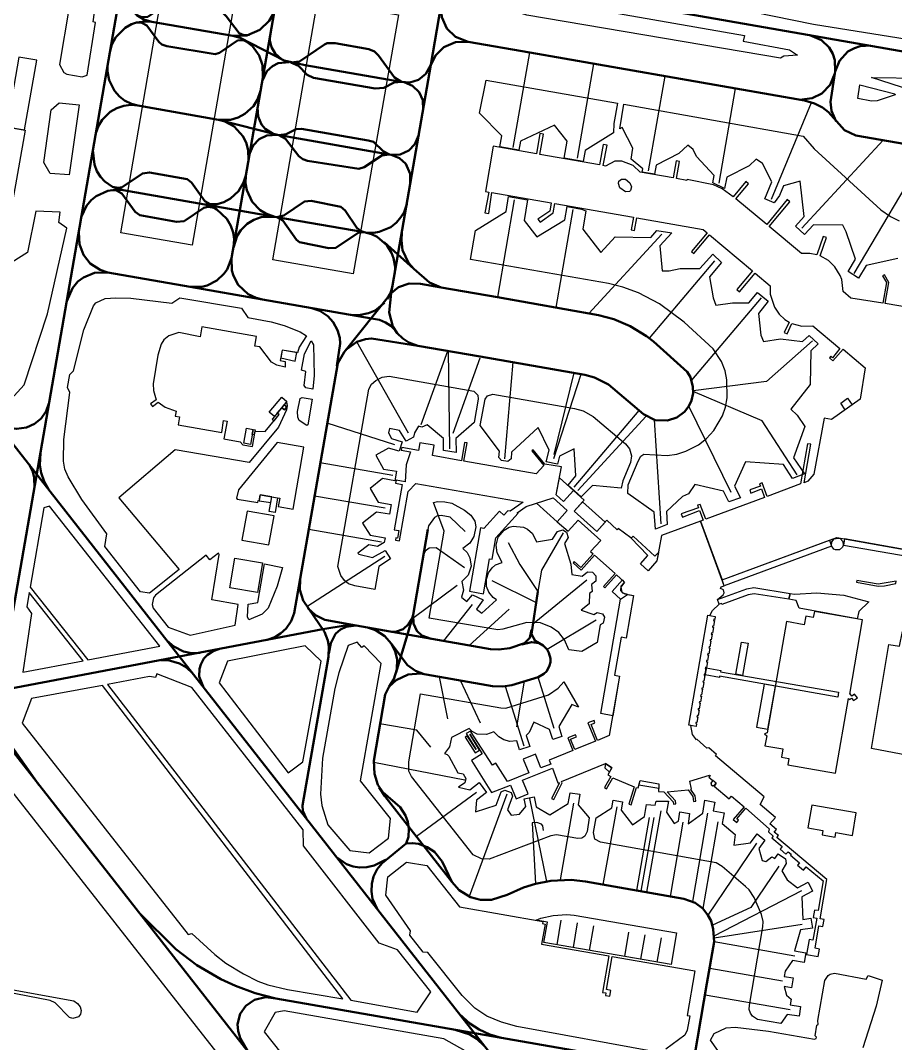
# Model space of a CAD drawing. Extents: x 0 to 3335, y -2153 to 0.
# Drawn here: x 814 to 1500, y -1290 to -487 of the extents above; entities that cross this region are included whole.
import ezdxf

# ---------------------------------------------------------------- set-up
doc = ezdxf.new("R2010")
doc.units = 0
for name, color, linetype, lineweight in [('Apron', 6, 'Continuous', 25), ('Building', 7, 'Continuous', 25), ('Grass', 3, 'Continuous', 25), ('Parking_Position', 7, 'Continuous', 25), ('Runway', 2, 'Continuous', 50), ('Taxiway', 2, 'Continuous', 50), ('Unclassified', 1, 'Continuous', 25)]:
    doc.layers.add(name, color=color, linetype=linetype, lineweight=lineweight)

msp = doc.modelspace()

# ---------------------------------------------------------------- linework, layer by layer
at = {"layer": 'Apron'}
for points in [[(927.31, -451.77), (983.34, -461.55), (948.4, -663.67), (892.38, -653.96), (927.31, -451.77)], [(1046.6, -472.51), (1110.12, -483.11), (1074.66, -686.11), (1011.55, -675.01), (1046.6, -472.51)], [(1204.43, -589.13), (1189.58, -586.47), (1191.21, -577.78), (1173.81, -560.24), (1179.05, -534.36), (1281.83, -552.25), (1279.1, -568.16), (1278.64, -575.62), (1256.45, -589.35), (1255.06, -598.03), (1240.07, -595.27), (1242.33, -582.16), (1232.61, -569.58), (1205.81, -582.02), (1204.43, -589.13)], [(1297.98, -832.97), (1300.14, -829.07), (1302.53, -827.55), (1320.79, -828.43), (1328.43, -827.33), (1335.5, -825.17), (1345.43, -820.03), (1351.75, -815.04), (1357.53, -808.97), (1364.11, -797.46), (1366.56, -790.65), (1367.95, -783.16), (1367.74, -769.24), (1366.19, -762.23), (1363.41, -754.82), (1356.94, -744.77), (1334.06, -724), (1314.87, -709.62), (1298.44, -701.01), (1286.19, -696.63), (1274.86, -693.59), (1166.74, -674.8), (1170.54, -652.08), (1194.59, -637.17), (1196.45, -625.35), (1211.35, -628.02), (1208.61, -644.26), (1218.67, -657.17), (1240.61, -643.76), (1242.32, -633.36), (1253.58, -635.28), (1257.2, -636.65), (1254.79, -651.13), (1268.85, -669.24), (1280.12, -656.94), (1308.04, -657.65), (1312.8, -652.07), (1324.41, -654.04), (1314.99, -664.22), (1316.99, -683.72), (1322.29, -683.66), (1331.05, -681.78), (1346.44, -682), (1356.76, -670.64), (1363.37, -677.26), (1353.96, -688.33), (1356.84, -704.86), (1359.03, -710.69), (1371.94, -708.89), (1384.86, -708.8), (1391.57, -700.61), (1400.09, -707.6), (1392.45, -717.08), (1394.31, -734.22), (1396.46, -739), (1409.62, -737.04), (1426.89, -739.19), (1432.24, -734.45), (1439.34, -740.85), (1433.49, -746.38), (1432.99, -772.87), (1417.68, -792.19), (1422.79, -796.89), (1428.71, -805.64), (1419.96, -830.28), (1428.46, -842.99), (1419.06, -846.52), (1411.95, -835.5), (1382.28, -833.48), (1373.67, -852.5), (1378.32, -861.6), (1369.1, -864.84), (1365.09, -856.58), (1342.59, -851.28), (1337.59, -858.67), (1332.79, -860.71), (1320.42, -872.39), (1320.94, -882.66), (1311.57, -886.13), (1310.67, -873.04), (1290, -858.29), (1290.35, -851.49), (1297.98, -832.97)], [(1103.81, -909.59), (1094.88, -915.41), (1091.69, -933.54), (1076.03, -930.79), (1071.11, -929.02), (1067.75, -926.49), (1064.89, -922.69), (1062.76, -915.53), (1086.88, -776.41), (1089.09, -772.65), (1092.49, -769.57), (1097.3, -767), (1102.87, -766.25), (1169.19, -777.96), (1172.27, -781.17), (1172.77, -784.21), (1169.58, -802.53), (1155.21, -815.11), (1155.34, -826.2), (1145.6, -824.65), (1145.36, -815.12), (1132.63, -804.37), (1128.47, -806.38), (1125.92, -805.62), (1122.81, -810.83), (1121.94, -814.13), (1116.24, -817.2), (1111.02, -808.82), (1103.04, -807.33), (1102.37, -810.63), (1104.69, -815.26), (1113.07, -817.85), (1110.73, -825.18), (1102.38, -822.67), (1092.34, -828.19), (1098.52, -839.09), (1108.75, -840.77), (1107.35, -848.35), (1097.54, -846.65), (1087.89, -854.29), (1094.13, -865.01), (1104.43, -866.84), (1103.06, -874.4), (1093.06, -872.82), (1082.07, -881.55), (1088.07, -890.91), (1099.64, -892.93), (1099.01, -896.83), (1093.66, -899.82), (1086.93, -898.45), (1078.38, -904.98), (1079.02, -905.96), (1089.93, -908.51), (1099.68, -903.06), (1103.81, -909.59)], [(1198.62, -831), (1195.9, -833.17), (1191.01, -832.47), (1188.95, -830.05), (1189.3, -825.13), (1174.3, -805.05), (1178.1, -784.37), (1180.01, -781.69), (1184.04, -780.3), (1248.25, -791.52), (1255.05, -793.58), (1262.77, -797.87), (1288.14, -819.38), (1291.21, -823.32), (1292.8, -828.79), (1292.1, -833.87), (1286.03, -848.35), (1284.7, -854.17), (1262.23, -852.11), (1253.43, -861.01), (1243.27, -851.64), (1249.35, -844.33), (1247.86, -823.31), (1236.48, -828.93), (1234.96, -835.4), (1225.93, -833.55), (1228.27, -824.21), (1219.61, -806.55), (1198.9, -826), (1198.62, -831)], [(1176.45, -941.71), (1171.24, -948.94), (1175.42, -952.06), (1187.05, -941.76), (1184.29, -939.89), (1180.93, -935.71), (1179.26, -931.24), (1179.13, -925.45), (1180.66, -920.48), (1183.56, -916.55), (1186.37, -914.33), (1191.37, -912.39), (1187.54, -904.91), (1186.72, -898.85), (1188.4, -892.41), (1192.93, -887.12), (1196.96, -884.72), (1200.06, -883.88), (1208.28, -884.65), (1211.44, -886.27), (1215.13, -889.6), (1218.31, -896.06), (1230.87, -894.04), (1234.87, -888.05), (1239.1, -886.89), (1241.91, -888.56), (1243.14, -892.71), (1240.33, -897.58), (1245.26, -913.61), (1246.17, -921.79), (1254.09, -923.04), (1258.45, -919.6), (1262.42, -920.05), (1264.83, -922.95), (1264.85, -927.09), (1261.46, -929.5), (1262.16, -934.99), (1260, -936.69), (1259.59, -944.72), (1253.47, -949.62), (1263.35, -953.14), (1266.07, -951.58), (1270.2, -952.54), (1271.81, -955.33), (1270.71, -959.9), (1268.26, -961.3), (1265.88, -975.16), (1253.92, -982.18), (1243.84, -980.89), (1240.45, -972.92), (1235.88, -967.38), (1229.93, -962.96), (1221.66, -959.65), (1210.73, -959.39), (1192.11, -964.76), (1188.05, -965.06), (1134.27, -955.89), (1146.09, -887.87), (1137.53, -865.23), (1140.84, -864.59), (1146.55, -864.86), (1152.12, -865.76), (1162.02, -871.36), (1166.9, -875.39), (1170, -880.1), (1170.79, -884.52), (1169.18, -891.98), (1166, -897.25), (1160.73, -901.38), (1163.91, -904.53), (1166.12, -908.81), (1167.05, -915.26), (1164.73, -922.44), (1159.85, -927.21), (1161.06, -933.94), (1159.65, -939.6), (1163.79, -943.05), (1168.15, -937.82), (1176.45, -941.71)], [(1127.36, -1015.32), (1190.45, -1026.38), (1194.41, -1026.53), (1227.71, -1016.01), (1235.26, -1010.99), (1239.74, -1005.88), (1251.3, -1025.68), (1246.21, -1023.66), (1235.87, -1040.92), (1238.37, -1048.74), (1231.08, -1051.11), (1228.68, -1043.27), (1216.42, -1037.66), (1212.76, -1045.58), (1210.42, -1048.05), (1213.27, -1056.63), (1205.01, -1059.16), (1202.85, -1052.18), (1197.39, -1052.62), (1192.66, -1051.41), (1188.81, -1049.13), (1185, -1045.12), (1179.29, -1047.18), (1172, -1046.98), (1167.83, -1044.94), (1165.48, -1042.6), (1151.82, -1049.55), (1150.12, -1056.95), (1146.14, -1062.18), (1148.44, -1062.86), (1149.64, -1064.26), (1156.71, -1077.22), (1160.93, -1077.95), (1162.99, -1081.64), (1162.33, -1085.03), (1157.26, -1088.48), (1166.03, -1090.62), (1173.43, -1084.97), (1179.12, -1092.82), (1171.26, -1098.63), (1170.53, -1107.94), (1186.85, -1102.55), (1190.67, -1092.18), (1193.5, -1090.95), (1198.46, -1092.77), (1199.7, -1095.58), (1195.76, -1106.17), (1198.41, -1110.41), (1205.17, -1109.65), (1209.95, -1103.71), (1208.75, -1097.7), (1216.6, -1095.98), (1218.21, -1103.93), (1228.85, -1110.11), (1243.22, -1101.22), (1244.88, -1092.91), (1252.5, -1094.11), (1251.08, -1102.39), (1259.81, -1112.52), (1258.08, -1123.17), (1256.32, -1126.95), (1254.06, -1128.4), (1250.86, -1128.71), (1234.2, -1125.92), (1229.62, -1126.58), (1181.36, -1145.06), (1175.3, -1144.8), (1168.77, -1141.51), (1120.36, -1080.11), (1118.29, -1075.99), (1118.29, -1068.69), (1127.36, -1015.32)], [(1263.01, -1124.04), (1265.13, -1112.56), (1277.55, -1104.75), (1278.55, -1098.71), (1285.7, -1099.91), (1284.73, -1106.49), (1293.57, -1117.92), (1303.02, -1111.56), (1304.68, -1101.98), (1311.55, -1102.66), (1312.13, -1099.53), (1321.98, -1099.39), (1320.36, -1108.04), (1326.35, -1117.01), (1329.67, -1115.06), (1330.9, -1107.87), (1338.4, -1109.15), (1337.37, -1117.36), (1348.76, -1109), (1350.37, -1098.79), (1358.1, -1100.22), (1356.83, -1107.12), (1365.61, -1108.7), (1364.09, -1117.01), (1374.27, -1125.62), (1373.14, -1134.01), (1386.17, -1132.26), (1391.35, -1124.99), (1397.3, -1129.95), (1392.76, -1136.55), (1395.25, -1146.06), (1398.3, -1146.66), (1402.8, -1143.14), (1405.34, -1144.32), (1407.81, -1140.71), (1413.64, -1144.76), (1414.22, -1148.45), (1410.73, -1154.14), (1414.98, -1161.12), (1422.9, -1167.39), (1431.28, -1163.11), (1434.81, -1170.07), (1426.4, -1174.37), (1427.21, -1192.22), (1433.59, -1191.3), (1434.67, -1199.02), (1425.51, -1200.38), (1420.74, -1216.83), (1429.62, -1218.38), (1428.27, -1226.03), (1419.01, -1224.42), (1413.26, -1232.77), (1412.63, -1236.84), (1419.65, -1238.05), (1418.28, -1245.76), (1412.47, -1244.8), (1414.38, -1251.55), (1418.05, -1254.64), (1417.31, -1259.19), (1425.47, -1260.54), (1424.32, -1268.15), (1415.01, -1266.62), (1409.99, -1273.9), (1391.59, -1270.66), (1387.68, -1268.09), (1386.06, -1265.77), (1385.15, -1262.84), (1385.29, -1259.45), (1395.95, -1198.03), (1396.08, -1193.73), (1394.8, -1188.46), (1389.17, -1174.91), (1385.23, -1168.98), (1382.33, -1166.26), (1363.87, -1150.62), (1359.26, -1147.8), (1268.46, -1131.73), (1264.06, -1129.23), (1263.01, -1124.04)], [(1218.1, -1192.86), (1221.71, -1191.33), (1231.59, -1189.18), (1242.24, -1188.41), (1247.96, -1188.83), (1328.22, -1202.68), (1323.92, -1227.65), (1224.11, -1210.27), (1226.89, -1194.3), (1218.1, -1192.86)]]:
    msp.add_lwpolyline(points, close=True, dxfattribs=at)
msp.add_lwpolyline([(1501.67, -674.12), (1476.79, -679.41), (1470.96, -689.39), (1462.67, -684.31), (1468.5, -674.59), (1461.24, -653.21), (1458.54, -647.92), (1435.46, -647.69), (1428.51, -655.15), (1421.49, -648.64), (1428.3, -641.15), (1425.12, -613.5), (1412.16, -617.18), (1409.03, -624.7), (1404.78, -630.38), (1397.38, -627.35), (1402.85, -614), (1395.65, -599.58), (1390.63, -596.19), (1385.22, -601.39), (1367.56, -610.4), (1365.84, -619.09), (1356.71, -614.84), (1357.57, -608.86), (1343.86, -594.03), (1341.22, -588.58), (1337.03, -585.07), (1330.01, -591.85), (1312.14, -600.86), (1310.89, -608), (1301.35, -606.24), (1301.71, -603.78), (1292.52, -596.1), (1294.04, -587.6), (1285.68, -571.25), (1283.81, -572.44), (1286.9, -553.12), (1286.9, -553.12), (1427.44, -578.09), (1436.12, -588.13), (1488.33, -635.97), (1495.85, -641.05), (1502.74, -644.44)], dxfattribs=at)
at = {"layer": 'Building'}
for points in [[(812.46, -516.19), (803.04, -570.9), (816.87, -573.3), (826.56, -518.66), (812.46, -516.19)], [(802.25, -570.76), (817.55, -573.41), (807.14, -632.47), (791.84, -629.66), (802.25, -570.76)], [(1017.91, -751.95), (1029.19, -754.53), (1030.39, -747.86), (1019.01, -745.82), (1017.91, -751.95)], [(1018.7, -782.8), (1022.72, -786.18), (1012.9, -797.88), (1008.87, -794.49), (1018.7, -782.8)], [(1456.96, -787.58), (1462.33, -783.64), (1465.98, -788.7), (1460.5, -792.58), (1456.96, -787.58)], [(1020.54, -788.78), (1022.59, -790.35), (1020.81, -792.66), (1018.61, -791.08), (1020.54, -788.78)], [(1012.9, -797.88), (1011.25, -799.92), (1012.72, -801.2), (1016.52, -796.48), (1015.12, -795.23), (1012.9, -797.88)], [(990.96, -807.17), (996.13, -808.1), (994.04, -819.82), (988.87, -818.89), (990.96, -807.17)], [(996.13, -808.1), (997.84, -808.34), (997.12, -812.23), (995.45, -811.9), (996.13, -808.1)], [(1439.26, -1221.3), (1440.26, -1215.46), (1436.84, -1214.83), (1439.86, -1197.27), (1443.01, -1197.78), (1443.88, -1192.32), (1440.72, -1191.84), (1446.15, -1160.92), (1406.79, -1127.97), (1408.05, -1126.46), (1404.75, -1123.85), (1406.58, -1121.64), (1401.37, -1117.32), (1405.87, -1112.35), (1393.71, -1102.22), (1396.99, -1096.09), (1358.78, -1063.95), (1359.57, -1062.82), (1353.57, -1057.67), (1351.86, -1057.87), (1344.1, -1050.88), (1343.75, -1051.31), (1340.77, -1047.25), (1339.3, -1040.2), (1337.77, -1039.95), (1352.72, -953.72), (1354.17, -954), (1356.4, -949.91), (1361.62, -945.06), (1360.35, -941.37), (1364.67, -937.71), (1365.46, -936.09), (1364.9, -933.7), (1362.76, -932.68), (1363.21, -931.39), (1365.44, -930.56), (1346.98, -879.98), (1316.44, -891.21), (1312.84, -911.05), (1305.94, -918.81), (1299.85, -913.3), (1305.8, -906.82), (1292.27, -892.95), (1282.53, -885.67), (1281.71, -886.67), (1273.53, -879.25), (1265.62, -888.01), (1247.9, -872.09), (1255.7, -863.44), (1247.49, -855.93), (1239.51, -864.54), (1233.8, -859.4), (1238.03, -837.45), (1225.04, -835.29), (1215.74, -823.99), (1214.61, -824.92), (1224.07, -836.38), (1218.24, -842.84), (1161.47, -832.91), (1163.97, -818.64), (1162.06, -818.34), (1159.52, -832.56), (1136.74, -828.59), (1138.12, -820.5), (1126.91, -818.47), (1125.87, -824.57), (1112.72, -822.25), (1112.38, -824.25), (1119.48, -825.53), (1116.16, -835.94), (1115.4, -849.05), (1108.32, -847.8), (1107.86, -850.19), (1113.06, -851.14), (1106.81, -886.72), (1110.43, -887.38), (1109.44, -893.2), (1108.1, -893), (1107.78, -894.87), (1111.05, -895.41), (1117.74, -856.71), (1123.68, -850.39), (1207.87, -864.96), (1197.67, -872.24), (1195.95, -871.87), (1192.79, -875.34), (1189.4, -872.19), (1177.22, -885.71), (1174.54, -885.25), (1165.97, -934.92), (1176.93, -936.86), (1181.66, -909.56), (1183.62, -909.89), (1186.59, -893.15), (1204.08, -873.6), (1203.35, -873.44), (1210.29, -868.43), (1231.43, -861.58), (1242.53, -871.62), (1234.71, -880.56), (1243.12, -887.83), (1250.94, -879.11), (1268.72, -895.16), (1260.78, -903.82), (1262.76, -905.64), (1253.06, -916.33), (1247.87, -911.68), (1247.07, -912.57), (1253.44, -918.31), (1263.86, -906.65), (1279.99, -920.92), (1270.86, -931.28), (1272.04, -932.29), (1281.12, -921.94), (1287.47, -927.7), (1284.49, -931.76), (1285.25, -935.66), (1287.56, -937.01), (1294.33, -938.15), (1288.67, -971.64), (1284.79, -970.88), (1279.54, -1000.82), (1283.48, -1001.51), (1275.43, -1048.08), (1266.25, -1051.83), (1261.13, -1039.27), (1264.26, -1037.99), (1263.53, -1036.21), (1258.72, -1038.17), (1264.53, -1052.53), (1248.56, -1059.01), (1245.15, -1050.98), (1249.68, -1049.16), (1248.96, -1047.38), (1242.84, -1049.84), (1246.85, -1059.71), (1228.24, -1067.27), (1229.61, -1070.47), (1221.9, -1073.38), (1217.5, -1062.75), (1207.94, -1066.5), (1212.28, -1077.31), (1195.66, -1084.19), (1186.41, -1069.63), (1183.89, -1071.17), (1166.56, -1044.49), (1163.37, -1046.56), (1171.12, -1058.99), (1163.91, -1048.31), (1162.44, -1049.2), (1170.23, -1061.68), (1173.68, -1059.62), (1166.11, -1046.86), (1175.84, -1062.3), (1167.42, -1067.69), (1183.16, -1092.82), (1197.94, -1086.94), (1202.33, -1097.69), (1211.89, -1093.78), (1207.43, -1083.05), (1230.84, -1073.49), (1235.16, -1085.17), (1236.33, -1085.03), (1230.18, -1097.44), (1231.9, -1098.26), (1238.41, -1085.11), (1237.96, -1084.01), (1272.51, -1069.98), (1277.48, -1073.26), (1274.24, -1078.75), (1276.58, -1080.18), (1271.68, -1088.87), (1273.3, -1089.81), (1278.23, -1081.14), (1294.91, -1088.19), (1290.78, -1101.87), (1292.65, -1102.46), (1296.72, -1088.76), (1298.08, -1089.14), (1299.57, -1083.3), (1314.35, -1086.01), (1314.04, -1091.8), (1318.23, -1092.14), (1325.53, -1100.05), (1325.84, -1101.8), (1327.74, -1101.46), (1327.34, -1099.24), (1320.79, -1092.16), (1337.29, -1090.71), (1340.91, -1095.92), (1341.49, -1099.81), (1343.41, -1099.53), (1342.77, -1095.43), (1339.39, -1090.3), (1339.95, -1090.18), (1338.64, -1083.8), (1354.08, -1078.99), (1354.53, -1079.41), (1353.52, -1080.69), (1356.66, -1083.3), (1355.11, -1085.46), (1355.67, -1087), (1357.27, -1087.34), (1359.25, -1085.48), (1357.76, -1087.7), (1369.49, -1097.67), (1371.21, -1095.56), (1381.21, -1103.81), (1372.63, -1113.96), (1375.38, -1116.22), (1376.81, -1114.44), (1375.53, -1113.28), (1382.59, -1104.95), (1400.88, -1121.21), (1400.19, -1123.53), (1404.03, -1126.9), (1402.81, -1128.32), (1411.02, -1135.09), (1409.37, -1137.09), (1413.99, -1140.98), (1415.67, -1139.12), (1418.09, -1141.12), (1417.46, -1141.91), (1424.69, -1147.82), (1423.1, -1149.74), (1427.76, -1153.49), (1429.84, -1151.08), (1443.12, -1162.05), (1439.21, -1185.27), (1436.29, -1184.88), (1435.2, -1190.73), (1438.08, -1191.22), (1435.16, -1208.41), (1432.27, -1207.9), (1430.16, -1219.57), (1439.26, -1221.3)], [(1236.35, -845.99), (1247.49, -855.93), (1239.51, -864.54), (1233.8, -859.4), (1236.35, -845.99)], [(1010.81, -860.87), (1001.62, -859.28), (1000.86, -863.94), (1010.05, -865.38), (1010.81, -860.87)], [(1010.81, -860.87), (1015.45, -861.65), (1013.53, -873.12), (1008.89, -872.34), (1010.81, -860.87)], [(1218.43, -865.78), (1231.43, -861.58), (1242.53, -871.62), (1234.71, -880.56), (1218.43, -865.78)], [(1254.41, -864.86), (1272.11, -880.83), (1265.62, -888.01), (1247.9, -872.09), (1254.41, -864.86)], [(987.48, -894.92), (1008.63, -898.59), (1012.6, -875.72), (991.44, -872.05), (987.48, -894.92)], [(1292.64, -893.28), (1294.09, -891.74), (1311.18, -907.5), (1314.01, -904.62), (1312.84, -911.05), (1305.94, -918.81), (1299.85, -913.3), (1305.8, -906.82), (1292.64, -893.28)], [(1448.05, -894.82), (1449.7, -899.47), (1365.44, -930.56), (1363.86, -925.96), (1448.05, -894.82)], [(1449.75, -899.29), (1449.89, -896.2), (1451.9, -893.85), (1454.93, -893.23), (1456.43, -893.69), (1458.6, -895.89), (1458.96, -898.95), (1458.38, -900.41), (1456.02, -902.39), (1452.93, -902.5), (1451.53, -901.81), (1449.75, -899.29)], [(1459.88, -893.78), (1459.22, -898.7), (1554.41, -915.29), (1559.56, -911.48), (1459.88, -893.78)], [(981.84, -909), (1003.5, -912.65), (999.59, -935.89), (977.92, -932.24), (981.84, -909)], [(1285.7, -926.09), (1277.62, -935.1), (1284.31, -941.25), (1289.7, -937.37), (1286.29, -936.45), (1284.53, -934.45), (1284.86, -930.74), (1287.47, -927.7), (1285.7, -926.09)], [(1469.59, -926.62), (1469.34, -927.92), (1486.19, -930.87), (1491.14, -930.63), (1500.09, -928.73), (1500.41, -927.11), (1486.3, -929.3), (1469.59, -926.62)], [(1284.31, -941.25), (1289.7, -937.37), (1294.33, -938.15), (1288.67, -971.64), (1284.79, -970.88), (1279.54, -1000.82), (1283.48, -1001.51), (1278.16, -1032.54), (1268.75, -1030.83), (1284.31, -941.25)], [(1360.35, -941.37), (1383.32, -933.14), (1388.81, -932.01), (1417.22, -936.56), (1416.36, -941.23), (1389.1, -936.84), (1384.32, -937.81), (1363.78, -945.24), (1363.51, -944.41), (1361.62, -945.06), (1360.35, -941.37)], [(1479.03, -943.16), (1471.04, -950.69), (1469.93, -956.5), (1424.39, -948.22), (1422.01, -942.25), (1416.36, -941.23), (1417.22, -936.56), (1420.63, -937.08), (1438.28, -936.27), (1459.46, -938.03), (1479.03, -943.16)], [(1352.72, -953.72), (1358.47, -954.75), (1358.11, -956.95), (1357.41, -956.83), (1357.26, -957.74), (1357.95, -957.85), (1357.2, -962.36), (1356.48, -962.24), (1356.33, -963.14), (1357.04, -963.25), (1356.26, -967.72), (1355.55, -967.62), (1355.39, -968.54), (1356.1, -968.65), (1355.32, -973.1), (1354.62, -973.01), (1354.46, -973.89), (1355.17, -974), (1354.38, -978.53), (1353.68, -978.4), (1353.51, -979.36), (1354.21, -979.47), (1353.45, -983.89), (1352.75, -983.76), (1352.58, -984.73), (1353.28, -984.84), (1352.51, -989.29), (1351.81, -989.17), (1351.64, -990.14), (1352.34, -990.23), (1351.57, -994.66), (1350.87, -994.55), (1350.7, -995.54), (1351.4, -995.65), (1350.65, -1000.05), (1349.94, -999.95), (1349.77, -1000.89), (1350.49, -1001.01), (1349.72, -1005.46), (1349, -1005.37), (1348.84, -1006.28), (1349.55, -1006.39), (1348.78, -1010.89), (1348.06, -1010.79), (1347.9, -1011.69), (1348.62, -1011.81), (1347.85, -1016.22), (1347.14, -1016.11), (1346.97, -1017.04), (1347.69, -1017.18), (1346.91, -1021.63), (1346.19, -1021.51), (1346.02, -1022.52), (1346.74, -1022.63), (1345.98, -1027.02), (1345.26, -1026.89), (1345.09, -1027.89), (1345.81, -1028.01), (1345.04, -1032.43), (1344.32, -1032.32), (1344.15, -1033.28), (1344.88, -1033.39), (1344.1, -1037.86), (1343.38, -1037.74), (1343.22, -1038.63), (1343.95, -1038.76), (1343.56, -1040.88), (1337.77, -1039.95), (1352.72, -953.72)], [(1452.93, -1077.5), (1462.99, -1018.96), (1463.68, -1019.88), (1465.46, -1018.75), (1466.9, -1020.68), (1469.95, -1018.55), (1467.8, -1015.61), (1465.62, -1017.09), (1464.39, -1015.34), (1463.93, -1015.71), (1473.91, -957.3), (1436.26, -950.77), (1435.44, -955.55), (1429.64, -954.55), (1428.38, -961.19), (1414.47, -958.75), (1399.3, -1045.88), (1397.15, -1046.74), (1398.88, -1048.25), (1397.54, -1055.99), (1411.65, -1058.43), (1410.45, -1065.06), (1416.2, -1066.15), (1415.36, -1070.9), (1452.93, -1077.5)], [(1494.51, -976.72), (1503.01, -977.97), (1505.27, -966.47), (1566.26, -976.97), (1552.52, -1063.22), (1549.52, -1062.47), (1548.27, -1070.97), (1481.02, -1058.22), (1494.51, -976.72)], [(1379.09, -974.84), (1384.34, -975.75), (1379.98, -1000.93), (1374.73, -1000.02), (1379.09, -974.84)], [(1362.64, -998.12), (1455.13, -1013.92), (1454.57, -1017.88), (1361.99, -1001.58), (1361.83, -1002.54), (1350.54, -1000.52), (1351.49, -995.06), (1362.84, -997.1), (1362.64, -998.12)], [(1396.83, -1007.71), (1390.89, -1041.52), (1399.81, -1042.97), (1405.7, -1009.27), (1396.83, -1007.71)], [(1272.51, -1069.98), (1271.9, -1073.43), (1275.52, -1076.63), (1277.48, -1073.26), (1272.51, -1069.98)], [(1299.57, -1083.3), (1314.35, -1086.01), (1314.18, -1089.59), (1298.65, -1086.86), (1299.57, -1083.3)], [(1358.18, -1086.68), (1359.25, -1085.48), (1356.66, -1083.3), (1355.29, -1084.93), (1355.31, -1086.56), (1356.71, -1087.41), (1358.18, -1086.68)], [(1466.1, -1126.29), (1469.01, -1108.7), (1434.17, -1102.68), (1431.25, -1120.28), (1442.98, -1122.41), (1442.4, -1125.85), (1452.55, -1127.63), (1453.19, -1124.14), (1466.1, -1126.29)]]:
    msp.add_lwpolyline(points, close=True, dxfattribs=at)
msp.add_lwpolyline([(1545.41, -718.44), (1491.75, -709.43), (1494.71, -692.75), (1491.27, -686.76), (1489.71, -687.65), (1492.82, -692.93), (1489.96, -709.09), (1464.93, -705.06), (1458.85, -699.99), (1457.67, -690.49), (1456.59, -687.31), (1452.4, -680.49), (1447.4, -675.67), (1440.73, -672.03), (1445.72, -657.6), (1443.04, -656.68), (1438.06, -671.2), (1432.61, -670.22), (1426.18, -670.25), (1400.93, -649.01), (1416.95, -629.66), (1414.91, -627.92), (1398.87, -647.28), (1374.72, -627.3), (1384.62, -615.46), (1382.45, -613.68), (1372.63, -625.63), (1363.97, -619.39), (1357.04, -616.26), (1336.51, -612.06), (1336.39, -612.78), (1328.24, -611.35), (1330.59, -598.03), (1327.88, -597.61), (1325.49, -610.86), (1299.77, -606.36), (1294.13, -601.15), (1285.36, -597.65), (1279.72, -597.8), (1272.54, -601.59), (1270.59, -601.24), (1273.69, -585.26), (1270.64, -584.71), (1267.66, -600.72), (1221.13, -592.5), (1223.99, -576.57), (1221.12, -576.06), (1218.38, -592.01), (1184.46, -586.02), (1178.4, -621.52), (1180.9, -621.95), (1177.91, -638.27), (1180.94, -638.83), (1183.37, -622.38), (1229.86, -630.49), (1228.74, -637.01), (1219.47, -643.27), (1221.19, -645.5), (1231.43, -638.12), (1232.76, -631), (1294.33, -641.74), (1292.58, -651.57), (1295.22, -652.04), (1297, -642.2), (1349.08, -651.29), (1352.11, -653.83), (1339.8, -668.56), (1341.85, -670.26), (1354.15, -655.53), (1387.7, -683.61), (1375.38, -698.32), (1377.56, -700.15), (1389.89, -685.44), (1401.72, -695.35), (1401.62, -702.08), (1404.89, -712.25), (1408.62, -717.72), (1413.21, -721.92), (1416.54, -723.86), (1412.5, -731.99), (1415.05, -733.21), (1418.71, -724.91), (1426.39, -727.07), (1434.98, -726.95), (1456.27, -744.67), (1450.5, -751.81), (1449.07, -750.7), (1448, -752.04), (1450.81, -754.27), (1458.74, -745.19), (1476.17, -759.73), (1472.06, -784.4), (1449.76, -800.19), (1443.81, -799.1), (1435.94, -843.21), (1431.09, -848.73), (1428.19, -849.81), (1433.39, -819.64), (1430.91, -819.24), (1425.47, -850.82), (1399.35, -860.53), (1395.31, -849.91), (1393.21, -850.63), (1393.96, -852.58), (1385.58, -855.35), (1386.56, -858.02), (1394.7, -854.67), (1397.14, -861.35), (1351.18, -878.41), (1346.8, -866.83), (1344.73, -867.55), (1345.48, -869.51), (1331.88, -874.18), (1332.84, -876.85), (1346.23, -871.59), (1349.1, -879.19), (1346.98, -879.98), (1363.86, -925.96), (1453.87, -892.8), (1559.56, -911.48)], dxfattribs=at)
at = {"layer": 'Grass'}
for points in [[(1652, -521.78), (1658, -515.29), (1657.5, -507.28), (1645.5, -496.29), (1545, -415.28), (1529, -405.28), (1456, -428.79), (1387.5, -455.28), (1375.5, -466.79), (1376, -473.78), (1388, -480.79), (1435.5, -490.29), (1589, -514.79), (1652, -521.78)], [(847.87, -528.11), (850.08, -529.57), (862.28, -531.57), (866.05, -530.36), (872.51, -488.92), (870.9, -488.64), (874.9, -457.76), (875.46, -443.98), (873.76, -442.19), (813.82, -431.49), (809.8, -432.41), (805.18, -436.15), (803.79, -439.31), (802.86, -448.04), (804.72, -453.64), (810.53, -456.25), (841.87, -461.97), (845.81, -464.24), (849.34, -468.22), (851.07, -471.67), (851.98, -476.91), (844.29, -521.98), (847.87, -528.11)], [(1184.56, -475.25), (1195.1, -475.14), (1228.78, -479.03), (1235.26, -481.3), (1262.85, -481.19), (1270.78, -479.92), (1381.38, -499.2), (1380.55, -503.75), (1416.85, -510.34), (1423.11, -514.77), (1412.36, -515.55), (1409.81, -517.04), (1210.71, -483.36), (1184.56, -475.25)], [(1638, -553.29), (1613.5, -557.79), (1504.5, -539.79), (1481, -532.28), (1520, -532.79), (1638, -553.29)], [(1499.7, -545.78), (1485.43, -550.43), (1481.13, -550.78), (1470.33, -548.69), (1471.99, -537.96), (1499.42, -544.96), (1499.7, -545.78)], [(859.79, -553.69), (852, -608.55), (837.22, -607.38), (832.16, -598.83), (838, -557.59), (844.22, -552.14), (859.79, -553.69)], [(825.94, -636.95), (819.32, -669.24), (758.24, -707.76), (754.74, -737.71), (758.24, -741.61), (764.86, -740.82), (799.09, -775.45), (808.82, -781.67), (816.6, -773.12), (834.89, -717.48), (850.06, -650.18), (843.83, -645.9), (845, -637.73), (825.94, -636.95)], [(932.56, -708.99), (938.65, -704.96), (987.17, -713.09), (992.09, -720.26), (1010.37, -723.81), (1020.56, -726.61), (1033.22, -731.49), (1038.19, -734.65), (1032.37, -743.53), (1030.99, -747.97), (1019.01, -745.82), (1017.51, -753.94), (1021.46, -754.86), (1021.4, -759.27), (1014.9, -757.68), (1010.52, -755.41), (1001.6, -743.43), (997.59, -742.76), (998.82, -735.25), (956.11, -727.69), (954.82, -735.37), (937.88, -732.19), (930.13, -734.67), (926.24, -737.88), (924.22, -741.19), (921.55, -749.77), (917.85, -772.3), (918.1, -777.6), (920.12, -784.77), (915.84, -787.98), (917.45, -790.15), (921.86, -786.81), (927.24, -790.7), (935.98, -793.63), (935.09, -797.61), (938.39, -798.24), (937.32, -804.49), (971.68, -810.39), (973.02, -801.04), (975.76, -801.54), (973.33, -815.42), (986.16, -817.82), (988.21, -820.16), (995.7, -821.35), (997.94, -809.32), (1005.76, -809.73), (1016.52, -796.48), (1015.12, -795.23), (1018.61, -791.08), (1020.81, -792.66), (1022.59, -790.35), (1020.54, -788.78), (1022.31, -786.72), (1023.01, -789.4), (1022.4, -792.72), (1016.17, -806.34), (993.05, -833.93), (935.05, -823.97), (890.98, -861.66), (938.29, -917.87), (915.09, -936.44), (908.01, -935.41), (880.05, -899.77), (881.57, -889.92), (861.91, -863.09), (851.15, -845.24), (848.65, -839.2), (847.61, -832.89), (847.87, -815.87), (852.61, -779.12), (850.66, -775.28), (852.49, -764.99), (855.47, -762.06), (863.39, -729.96), (871.13, -711.13), (872.77, -708.88), (880.27, -705.47), (888.49, -704.92), (900.43, -705.16), (932.56, -708.99)], [(1042.94, -776.44), (1037.45, -775.5), (1036.17, -773.56), (1037.48, -762.62), (1034.03, -761.6), (1036.39, -748.87), (1041.63, -738.71), (1043.52, -741.81), (1044.03, -765.75), (1042.94, -776.44)], [(1033.15, -783.79), (1034.68, -783.03), (1042.39, -784.33), (1039.19, -804.49), (1038.28, -804.85), (1032.35, -800.93), (1031.15, -798.42), (1030.9, -793.9), (1033.15, -783.79)], [(1015.45, -861.65), (1017.08, -861.96), (1015.92, -868.36), (1027.65, -870.69), (1036.07, -821.87), (1014.99, -818.22), (984.84, -855.3), (983.13, -861.9), (983.83, -862.73), (999.88, -865.26), (1000.13, -863.77), (1000.86, -863.94), (1001.62, -859.28), (1015.45, -861.65)], [(922.95, -978.05), (836.7, -868.16), (832.04, -869.47), (821.37, -931.68), (866.59, -988.69), (922.95, -978.05)], [(984.51, -945.29), (963.87, -941.76), (969.57, -906.21), (969.07, -905.09), (962.36, -910.38), (959.28, -906.63), (919.59, -937.98), (918, -940.05), (917.07, -945.26), (917.84, -948.08), (929.68, -963.01), (946.79, -969.22), (982.1, -961.48), (984.51, -945.29)], [(1005.13, -913.55), (1019.32, -916.17), (1015, -930.85), (1007.93, -948.21), (1003.24, -952.78), (992.82, -957.29), (991.79, -954.97), (992.46, -945.04), (999.83, -943.64), (1005.13, -913.55)], [(820.65, -935.87), (818.72, -947.11), (822.51, -952.39), (815.72, -998.28), (862.86, -989.39), (820.65, -935.87)], [(1023.62, -1077.23), (1035.12, -1068.73), (1049.62, -989.73), (1037.12, -977.73), (976.12, -989.73), (969.62, -1006.73), (1023.62, -1077.23)], [(1077.74, -974.72), (1070.64, -977.48), (1063.48, -998.96), (1060.39, -1011.1), (1050.74, -1065.77), (1049.12, -1094.04), (1049.98, -1102.91), (1054.83, -1118.11), (1071.99, -1138.19), (1087.22, -1139.97), (1102.34, -1128.39), (1103.94, -1113.15), (1080.42, -1083.47), (1096.72, -991.46), (1083.15, -977.61), (1081.4, -978.99), (1077.74, -974.72)], [(882.1, -1007.96), (1072.75, -1255.47), (1124.84, -1264.84), (1135.65, -1249.04), (1109.42, -1216.03), (1094.97, -1210.91), (1035.76, -1134.43), (1035.41, -1122.02), (948.06, -1010.42), (920.64, -999.76), (919.65, -1002.64), (914.93, -1001.75), (882.1, -1007.96)], [(1066.66, -1254.33), (878.18, -1008.7), (822.55, -1019.05), (815.11, -1038.33), (945.37, -1204.06), (948.15, -1203.32), (966.1, -1219.73), (974.84, -1226.42), (988.59, -1234.85), (1000, -1240.53), (1007.76, -1243.41), (1023.04, -1247.05), (1066.66, -1254.33)], [(1098.43, -1398.22), (1128.94, -1403.81), (1149.3, -1402.23), (1148.79, -1399.19), (1152.99, -1398.76), (1153.49, -1401.7), (1173.65, -1399.4), (1193.61, -1394.81), (1216.37, -1387.38), (1220.51, -1363.98), (1218.31, -1355.24), (1177.36, -1303.53), (1145.75, -1285.73), (1020.43, -1263.93), (1013.63, -1265.21), (1004.94, -1280.32), (1098.43, -1398.22)]]:
    msp.add_lwpolyline(points, close=True, dxfattribs=at)
for points in [[(1029.05, -1374.31), (760.29, -1032.42)], [(1311.56, -1296.11), (1202.95, -1276.24), (1190.99, -1272.74), (1179.48, -1268.02), (1169.95, -1261.73), (1160.09, -1251.81), (1133.14, -1218.05), (1129.6, -1217.77), (1119.02, -1204.57), (1119.54, -1201.26), (1100.24, -1173.22), (1101.94, -1158.88), (1116.47, -1147.31), (1132.47, -1149.8), (1157.95, -1182.37), (1223.34, -1193.72), (1223.05, -1195.39), (1225.17, -1195.82), (1222.34, -1211.68), (1275.02, -1220.77), (1270.11, -1249.48), (1272.85, -1249.88), (1272.53, -1251.81), (1276.01, -1252.43), (1276.76, -1247.79), (1273.29, -1247.22), (1277.79, -1221.25), (1342.44, -1232.41), (1336.47, -1267.5), (1338.6, -1267.78), (1336.6, -1279.04), (1334.78, -1283.04), (1319.86, -1294.01)], [(1367.63, -1304.77), (1354.94, -1286.87), (1357.66, -1281.76), (1367.13, -1277.06), (1374.03, -1276.67), (1400.3, -1279.75), (1436.39, -1286.06), (1437.59, -1285.6), (1437.87, -1284.48), (1436.86, -1283.44), (1438.2, -1275.15), (1439.36, -1274.48), (1438.87, -1271.32), (1444.57, -1240.07), (1447.1, -1236.26), (1448.68, -1235.08), (1452.14, -1234.22), (1476.76, -1239.11), (1478.35, -1236.11), (1489.39, -1239.74), (1484.59, -1260.13), (1474.36, -1292.79)], [(808.17, -1247.31), (855.52, -1255.92), (858.42, -1258.04), (860.55, -1260.84), (861.51, -1263.69), (860.94, -1266.5), (859.28, -1268.47), (854.86, -1269.87), (852.28, -1269.01), (841.08, -1257.5), (836.99, -1255.86), (802.05, -1248.96)]]:
    msp.add_lwpolyline(points, dxfattribs=at)
at = {"layer": 'Parking_Position'}
for points in [[(1200.04, -587.01), (1213.05, -512.63)], [(1250.53, -595.42), (1263.42, -521.39)], [(1306.32, -605.3), (1319.21, -531.13)], [(1361.55, -615.12), (1374.45, -540.76)], [(1402.52, -627.59), (1434.11, -551.72)], [(1426.47, -650.22), (1490.16, -581.23)], [(1467.46, -685.71), (1525.66, -587.44)], [(1200.83, -627.95), (1187.78, -704.43)], [(1246.87, -635.56), (1233.56, -712.49)], [(1316.7, -654.93), (1259.5, -717.06)], [(1357.97, -675.94), (1306.82, -736.58)], [(1394.43, -704.87), (1339.9, -769.33)], [(1117.99, -811.07), (1077.65, -739.51)], [(1434.83, -738.64), (1398.83, -770.52), (1341.25, -777.77)], [(1128, -804.06), (1148.88, -746.48)], [(1150.39, -823.22), (1149.47, -746.56)], [(1173.95, -752.19), (1152.71, -811.24)], [(1193.67, -831.19), (1200.15, -755.42)], [(1231.93, -830.85), (1253.49, -764.69)], [(1232.32, -827.66), (1247.97, -763.73)], [(1422.81, -843.6), (1395.38, -801.3), (1341.21, -778.26)], [(1248.01, -853.26), (1298.86, -793.12)], [(1371.08, -857.6), (1337.87, -789.8)], [(1250.83, -855.88), (1304.48, -797.61)], [(1316.07, -882.04), (1310.79, -800.52)], [(1107.4, -820.18), (1054.19, -803.27)], [(1105.79, -844.19), (1048.83, -834.22)], [(1099.69, -869.89), (1044.36, -860.27)], [(1162.48, -888.1), (1150.7, -876.74), (1143.61, -875.59), (1140.89, -875.83), (1138.53, -877.1), (1133.8, -883.66), (1133.16, -886.62)], [(1096.98, -896.39), (1039.77, -886.39)], [(1239.4, -889.21), (1222.35, -918.46), (1219.53, -935.09)], [(1196.14, -896.66), (1205.38, -913.84), (1219.53, -935.09)], [(1161.88, -916.6), (1139.6, -900.99), (1134.34, -901.22), (1131.16, -903.57), (1129.75, -906.31)], [(1099.56, -907.71), (1038.44, -947.17)], [(1183.28, -926.62), (1218.05, -943.8)], [(1257.78, -926.19), (1215.1, -961.19)], [(1156.2, -930.48), (1121.38, -956.24)], [(1167.93, -945.36), (1145.53, -973.86)], [(1197.03, -949.02), (1165.72, -977.36)], [(1265.22, -957.49), (1226.75, -980.56)], [(1148.81, -1034.92), (1142.3, -1001.99)], [(1232.37, -1042.49), (1219.77, -1002.21)], [(1174.53, -1038.26), (1158.91, -1004.9)], [(1208.68, -1056.43), (1194.1, -1009.47)], [(1202.85, -1041.17), (1209.11, -1005.53)], [(1135.51, -1057.22), (1124.61, -1043.7), (1095.64, -1038.79)], [(1162.25, -1083.05), (1090.8, -1069.28)], [(1171.44, -1092.61), (1124.33, -1127.28)], [(1195.15, -1094.05), (1165.49, -1174.17)], [(1212.97, -1097.28), (1226.32, -1162.42)], [(1247.28, -1101.11), (1236.93, -1161.24)], [(1281.3, -1104.06), (1270.45, -1164.93)], [(1306.7, -1112.33), (1296.91, -1169.57)], [(1310.32, -1112.39), (1300.25, -1170.16)], [(1315.76, -1107.16), (1304.65, -1170.94)], [(1352.59, -1108.89), (1340.63, -1178.09)], [(1223.98, -1122.36), (1223.24, -1118.8), (1222.19, -1117.56), (1218.63, -1116.21), (1214.94, -1116.46), (1217.54, -1164.17)], [(1333.18, -1116.07), (1323.19, -1174.19)], [(1360.47, -1115.59), (1348.69, -1183.74)], [(1390.82, -1132.32), (1352.83, -1188.81)], [(1408.28, -1150.34), (1386.4, -1182.78), (1356.32, -1196.64)], [(1426.18, -1169.83), (1357.53, -1205.37)], [(1237.54, -1192.72), (1234.29, -1212.04)], [(1250.35, -1194.95), (1247.02, -1214.25)], [(1263.03, -1197.24), (1259.74, -1216.46)], [(1290.62, -1202.11), (1287.29, -1221.25)], [(1426.62, -1196.3), (1357.7, -1206.9)], [(1303.28, -1204.25), (1299.96, -1223.46)], [(1316.03, -1206.52), (1312.77, -1225.7)], [(1420.98, -1220.99), (1357.65, -1209.88)], [(1411.31, -1240.58), (1354.19, -1230.59)], [(1417.27, -1263.08), (1350.59, -1251.5)]]:
    msp.add_lwpolyline(points, dxfattribs=at)
at = {"layer": 'Runway'}
msp.add_lwpolyline([(1280.36, -1663.81), (401.89, -542.58)], dxfattribs=at)
at = {"layer": 'Taxiway'}
for points in [[(437.44, -325.31), (437.89, -333.74), (439.71, -342.56), (443.42, -352.32), (448.81, -361.1), (1330.1, -1486.05)], [(2278.63, -646.49), (437.44, -325.31)], [(778.82, -1016.63), (784.68, -1014.57), (791.7, -1009.69), (798.22, -1001.03), (800.3, -994.88), (897.55, -433.81)], [(893.81, -455.31), (893.41, -461.6), (894.04, -466.22), (897.7, -475.47), (905.02, -483.31), (910.61, -486.6), (916.83, -488.4)], [(979.22, -673.73), (1017.09, -455.45)], [(905.02, -483.31), (909.05, -484.94), (913.56, -484.62), (926.41, -475.98), (931.54, -474.16), (969.53, -480.52), (972.85, -481.81), (975.16, -483.98), (985.18, -497.28), (988.84, -498.95), (993.27, -498.78)], [(980.35, -499.57), (991.21, -499.34), (1001.54, -494.91), (1008.8, -487.61), (1011.33, -483.19), (1013.33, -477.32)], [(1135.66, -522.19), (1143.5, -476.43)], [(1164.9, -504.17), (1154.97, -500.26), (1148.13, -493.71), (1144.18, -484.77), (1143.5, -476.43)], [(884.04, -511.18), (885.52, -506.27), (888.64, -500.49), (895.81, -493.34), (900.79, -490.41), (904.79, -489.1), (911.38, -488.13), (916.83, -488.4)], [(904.79, -489.1), (908.86, -489.22), (912.96, -491.36), (922.26, -504.27), (924.68, -506.21), (928.45, -507.59), (966.4, -513.76), (969.75, -512.79), (984.01, -503.27), (988.8, -502.99), (991.93, -504.37)], [(916.83, -488.4), (980.35, -499.57)], [(980.35, -499.57), (985.99, -501.09), (1020.52, -518.83), (1037.15, -522.4)], [(988.6, -502.36), (995.85, -507.58), (1000.98, -514.83), (1003.62, -522.42), (1003.92, -531.74)], [(1009.6, -498.37), (1009.44, -503.14), (1010.65, -508.3), (1013.59, -513.43), (1018.53, -517.81)], [(1025.67, -520.41), (1032.7, -519.52), (1052.2, -506.19), (1054.38, -505.31), (1060.65, -505.2), (1086.87, -509.87), (1091.29, -511.68), (1094.61, -514.83), (1106.96, -532.23), (1112.57, -535.5)], [(1135.66, -522.19), (1139.41, -514.69), (1145.82, -508.3), (1154.95, -504.33), (1164.9, -504.17)], [(1164.9, -504.17), (1213.05, -512.63)], [(1452.45, -527.46), (1452.2, -518.55), (1450.67, -513.69), (1447.93, -508.72), (1441.94, -502.92), (1432.79, -498.87)], [(1213.05, -512.63), (1428.4, -550.14), (1436.24, -552.47), (1442.64, -555.75), (1447.35, -559.43), (1459.9, -573.34), (1468.87, -577.51), (1590.82, -598.83), (1601.05, -599.13), (1614.2, -595.04), (1659.15, -591.01), (1668.74, -592.11), (1749.89, -606.31)], [(1452.45, -527.46), (1455.87, -518.99), (1462.46, -511.87), (1467.68, -509.04), (1472.23, -507.63), (1480.51, -507.15)], [(1003.25, -535.14), (1007.09, -527.06), (1011.4, -523.23), (1015.82, -521), (1024.59, -520.19)], [(1025.67, -520.41), (1031.85, -523.05), (1038.48, -530.05), (1043.63, -532.4), (1091.88, -540.8), (1098.59, -540.3), (1106.9, -536.13), (1112.57, -535.5)], [(882.14, -522.46), (882.12, -527.45), (883.33, -534.29), (887.5, -542.54), (891.4, -547.1), (895.4, -550.18), (900.82, -552.86), (905.88, -554.19)], [(1135.66, -522.19), (1104.51, -701.31), (1067.49, -747.4), (1062.6, -756.11), (1033.11, -925.2), (1032.92, -933.7), (1035.38, -942.26), (1052.24, -966.84), (1054.9, -973.49), (1055.67, -978), (1055.2, -986.29), (1035.02, -1103.01), (1035.31, -1107.13), (1037.74, -1112.78)], [(1037.15, -522.4), (1101.66, -533.71)], [(1135.66, -522.19), (1131.67, -529.32), (1125.86, -533.95), (1119.18, -535.98), (1112.57, -535.5)], [(1424.64, -549.53), (1434.51, -548.39), (1442.15, -544.76), (1448.68, -537.87), (1452.22, -529.09)], [(1452.22, -529.09), (1448.96, -551.15), (1449.72, -558.18), (1453.43, -566.52)], [(1452.45, -527.46), (1452.22, -529.09)], [(1101.66, -533.71), (1112.57, -535.5)], [(1114.65, -535.88), (1121.1, -538.69), (1126.35, -543.77), (1129.15, -549.81), (1129.54, -557.82)], [(969.04, -565.24), (978.51, -565.3), (984.48, -563.52), (989.83, -560.67), (996.39, -554.55), (999.59, -549.41), (1002.01, -542.62)], [(905.88, -554.19), (900.25, -553.71), (894.82, -554.38), (889.38, -556.13), (884.03, -559.19), (877.85, -565.26), (874.99, -570.08), (872.86, -575.9)], [(905.88, -554.19), (969.04, -565.24)], [(999.73, -555.68), (1000.07, -562.67), (1002.76, -569.01), (1005.68, -572.44), (1011.96, -576.35)], [(969.04, -565.24), (1015.31, -577.22), (1027.36, -579.3)], [(973.45, -566.35), (981.32, -570.6), (988.51, -578.49), (990.97, -583.81), (992.42, -589.43), (992.65, -596.36)], [(993.44, -591.96), (996.2, -585.55), (1000.98, -580.49), (1007.01, -577.61), (1015.31, -577.22)], [(1016.28, -577.4), (1022.23, -576.57), (1029.93, -572.68), (1034.15, -572.39), (1086.39, -581.43), (1090.72, -582.7), (1098.07, -589.99), (1103.2, -592.53)], [(1016.28, -577.4), (1021.62, -580.13), (1032, -593.88), (1035.12, -596.09), (1038.97, -597.36), (1079.18, -603.74), (1083.21, -602.54), (1097.11, -593.28), (1103.2, -592.53)], [(1126.11, -576.98), (1123.1, -584.45), (1118.2, -589.46), (1111.52, -592.44), (1104.47, -592.75), (1110.93, -595.28), (1115.89, -599.79), (1119.43, -607.66), (1119.46, -615.52)], [(1027.36, -579.3), (1092.38, -590.66)], [(870.54, -589.13), (871.79, -600.39), (873.79, -605.62), (876.55, -609.92), (880.07, -613.71), (885.95, -617.78), (894.41, -620.54)], [(1092.38, -590.66), (1104.47, -592.75)], [(885.95, -617.78), (890.02, -618.72), (893.45, -618.18), (909.46, -607.41), (914.92, -606.61), (944.5, -611.9), (947.92, -614.34), (958.39, -628.99), (962.42, -631.38), (968.04, -631.43)], [(980.82, -665.31), (983.7, -656.3), (986.6, -651.76), (991.5, -646.95), (996.66, -643.82), (1002.62, -641.72), (1013.36, -641.28), (1006.15, -638.84), (1001.75, -636.09), (995.56, -629.64), (991.26, -620.59), (990.29, -615.12), (990.46, -608.97), (988.77, -614.52), (984.86, -621.19), (978.44, -627.01), (973.25, -629.86), (968.04, -631.43), (958.3, -631.71)], [(861.43, -641.63), (865.55, -632.75), (869.27, -628.2), (873.18, -625.07), (882.4, -620.99), (887.94, -620.14), (894.41, -620.54)], [(885.4, -620.39), (889.12, -620.64), (893.34, -623.06), (903.63, -637.57), (907.33, -640.16), (936.13, -645.43), (942.07, -644.78), (957.62, -634.27), (960.78, -633.45), (966.03, -634.46)], [(894.41, -620.54), (958.3, -631.71)], [(958.3, -631.71), (1014.74, -641.53)], [(958.3, -631.71), (963.47, -633.14), (967.88, -635.57), (975.66, -642.85), (978.86, -648.34), (980.59, -653.78), (981.27, -659.01), (980.82, -665.31)], [(1014.74, -641.53), (1020.29, -640.39), (1036.38, -629.47), (1041.76, -628.97), (1064.92, -633.43), (1068.3, -636.5), (1077.63, -649.88), (1080.28, -652.31), (1083.17, -653.42)], [(1116.69, -631.46), (1114.58, -637.62), (1112.14, -641.72), (1108.62, -645.83), (1104.09, -649.43), (1095.09, -653.2), (1090.74, -653.88), (1084.65, -653.64)], [(1014.74, -641.53), (1083.17, -653.42)], [(1014.74, -641.53), (1019.43, -644.38), (1030.19, -659.43), (1032.58, -661.36), (1055.68, -665.98), (1061.19, -665.67), (1078.53, -654.03), (1083.17, -653.42)], [(946.91, -696.26), (882.29, -685.06), (876.37, -683.03), (868.56, -677.93), (863.16, -671.23), (860.03, -662.91), (859.48, -653.41)], [(1107.26, -685.94), (1107.55, -680.47), (1106.38, -673.87), (1104.84, -669.65), (1100.98, -663.53), (1093.48, -657.07), (1088.93, -654.9), (1083.17, -653.42)], [(1112.84, -653.44), (1112.44, -659.9), (1113.46, -667.49), (1118.14, -677.35), (1122.17, -682.21), (1134.41, -692.86), (1143.68, -696.79)], [(1122.17, -682.21), (1099.08, -661.37)], [(979.22, -673.73), (975.84, -682.58), (973.38, -686.08), (967.65, -691.39), (960.25, -695.12), (956.01, -696.23), (946.91, -696.26)], [(1003.67, -706.14), (998.55, -704.92), (992.32, -701.95), (984.49, -694.62), (980.71, -687.63), (979.58, -683.48), (979.22, -673.73)], [(882.29, -685.06), (871.94, -685.41), (863.33, -688.89), (858.88, -692.15), (854.48, -697.35), (850.08, -707.37)], [(1003.67, -706.14), (946.91, -696.26)], [(1105.52, -695.69), (1103.8, -701.2), (1101.29, -705.8)], [(1143.68, -696.79), (1127.52, -693.87), (1118.44, -693.77), (1110.25, -696.61), (1104.51, -701.31)], [(1143.68, -696.79), (1187.78, -704.43)], [(1125.42, -742.43), (1118.25, -739.9), (1113.61, -736.82), (1109.15, -732.59), (1105.8, -727.24), (1102.81, -716.45), (1104.51, -701.31)], [(1174.3, -750.94), (1256.24, -765.17), (1263.91, -767.32), (1274.94, -772.82), (1302.36, -796.19), (1311.44, -800.73), (1321.08, -801.02), (1328.3, -798.6), (1334.31, -794.19), (1337.87, -789.8), (1339.87, -785.28), (1341.13, -779.7), (1341.06, -774.54), (1339.06, -767.15), (1336.45, -762.79), (1310.01, -739.08), (1304.7, -734.93), (1291.81, -727.12), (1279.12, -721.62), (1266.91, -718.36), (1187.78, -704.43)], [(1003.67, -706.14), (1089.13, -720.97)], [(1061.93, -758.27), (1064.55, -740.56), (1064.25, -736.37), (1062.47, -730.22), (1058.99, -723.99), (1054.77, -719.3), (1048.53, -715.2), (1042.12, -712.91)], [(1099.18, -708.69), (1091.98, -714.69), (1086.8, -717.02), (1079.09, -718.52), (1073.03, -718.31)], [(1089.13, -720.97), (1095.2, -722.18), (1099.88, -724.24), (1104.06, -726.84), (1108, -730.86)], [(1125.42, -742.43), (1089.01, -736.69), (1084.4, -737.19), (1077.65, -739.51), (1069, -745.72)], [(1125.42, -742.43), (1174.3, -750.94)], [(791.68, -798.69), (797.29, -803.5), (803.74, -806.53), (810.74, -807.65), (818.5, -806.67), (824.94, -803.71), (830.02, -799.45), (833.97, -793.74), (836.11, -787.69)], [(829.42, -826.65), (828.97, -835.77), (830.03, -842.21), (832.4, -848.82), (835.78, -854.95)], [(820.64, -835.67), (823.22, -840.5), (824.64, -845.74), (824.74, -853.89)], [(1117.18, -968.94), (1121.57, -953.38), (1133.16, -886.62)], [(1033.11, -925.2), (1028.3, -952.21), (1025.92, -958.4), (1022.08, -964.14), (1017.78, -968.01), (1013.17, -970.86), (1007.23, -973.1)], [(1352.06, -1242.44), (1357.65, -1209.88), (1356.82, -1199.9), (1355.21, -1193.43), (1352.83, -1188.81), (1348.69, -1183.74), (1342.88, -1179.19), (1334.04, -1176.1), (1256.69, -1162.53), (1245.51, -1161.25), (1229.73, -1161.82), (1217.54, -1164.17), (1208.3, -1167.22), (1195.52, -1173), (1183.1, -1176.76), (1174.54, -1176.73), (1166.6, -1174.73), (1157.79, -1169.39), (1152.09, -1162.79), (1144.32, -1146.69), (1138.31, -1139.1), (1132.77, -1135.43), (1125.95, -1132.95), (1121.29, -1132.34), (1116.11, -1132.76), (1117.94, -1127.42), (1118.29, -1121.07), (1117.43, -1115.57), (1115.67, -1110.69), (1111.45, -1104.08), (1098.01, -1092.55), (1094, -1086.73), (1091.27, -1077.95), (1090.85, -1067.92), (1099.63, -1015.78), (1103, -1009.59), (1108.48, -1004.63), (1117.7, -1000.23), (1127.35, -999.48), (1183.94, -1009.21), (1191.89, -1009.62), (1199.18, -1008.63), (1219.77, -1002.21), (1224.26, -999.73), (1226.4, -997.59), (1228.7, -993.23), (1229.25, -990.39), (1229.3, -987.65), (1228.03, -983.12), (1226.75, -980.56), (1223.61, -977.46), (1217.29, -973.91), (1214.37, -968.53), (1219.53, -935.09)], [(1076.99, -961.86), (1052.37, -957.29), (1045.02, -953.58), (1039.09, -948.16)], [(1121.57, -953.38), (1121.85, -960.25), (1124.55, -965.87), (1128.57, -969.55), (1135.72, -972.17)], [(1076.99, -961.86), (1068.3, -961.67), (1050.85, -964.75), (219.42, -1122.76), (208.21, -1122.57), (100.14, -1103.88), (92.07, -1104.2), (87.55, -1105.21), (78.66, -1108.8), (72.4, -1113.24)], [(1076.99, -961.86), (1069.12, -962.69), (1064.85, -964.79), (1060.91, -968.35), (1057.16, -975.62), (1055.62, -983.73)], [(1214.41, -965.05), (1213.08, -971.38), (1209.05, -975.74), (1197.61, -979.54), (1188.89, -980.68), (1182.26, -980.22), (1076.99, -961.86)], [(1120.9, -956.26), (1118.08, -960.85), (1113.83, -964.58), (1108.53, -966.56), (1104.47, -966.68)], [(1103, -1009.59), (1106.53, -1003.93), (1108.83, -996.29), (1109.03, -988.05), (1107.64, -982.19), (1104.46, -975.84), (1099.58, -970.23), (1092.17, -965.35), (1086.01, -963.43)], [(1108.22, -999.25), (1117.18, -968.94)], [(954.63, -983.13), (947.84, -983.33), (941.71, -982.08), (933.98, -978.23), (928.81, -973.68)], [(1130.28, -999.89), (1123.55, -997.33), (1117.31, -992.94), (1104.46, -975.84)], [(1220.11, -975.58), (1214.56, -974.72), (1206.78, -976.73)], [(969.36, -980.26), (964.89, -981.88), (960.32, -984.84), (957.65, -987.73), (955.17, -992.31), (954.18, -995.67), (954.04, -1001.63), (956.96, -1009.61)], [(923.75, -989.02), (929.71, -989.05), (938.56, -991.45), (943.98, -994.66), (948.65, -999.06)], [(800.3, -994.88), (797.25, -1012.61), (796.55, -1021.05), (796.81, -1028.11), (798.57, -1038.09), (801.46, -1046.24), (805.86, -1054.86), (828.26, -1086.58)], [(1152.09, -1162.79), (1099.39, -1095.48), (1095.12, -1088.9)], [(1116.11, -1132.76), (1097.3, -1148.03), (1093.47, -1152.9), (1090.64, -1158.45), (1089.18, -1164.4), (1088.94, -1170.27), (1089.94, -1176.13), (1093.35, -1183.86)], [(1099.91, -1145.47), (1091.25, -1149.92), (1085.32, -1151.31), (1079.53, -1151.55), (1074.56, -1150.77), (1069.47, -1148.88), (1061.58, -1143.3)], [(906.97, -1187), (935.56, -1215.53), (952.12, -1228.11), (970.81, -1239.1), (982.32, -1244.32), (997.79, -1250.06), (1014.06, -1254.2), (2147.22, -1451.82), (2159.46, -1455.73), (2170.7, -1462.39), (2206.79, -1498.79), (2215.53, -1504.5), (2227.04, -1507.76), (2388.52, -1535.95), (2400.71, -1535.64), (2458.33, -1526.1)], [(1358.62, -1465.33), (1339.43, -1459.21), (1332.05, -1454), (1328.99, -1450.83), (1324.06, -1443.39), (1321.33, -1435.22), (1320.51, -1427.1), (1352.06, -1242.44)], [(1014.06, -1254.2), (1006.05, -1253.21), (997.37, -1255.17), (990.61, -1259.82), (986.02, -1266.2), (984.09, -1274.28), (984.38, -1279.72), (986.45, -1285.69), (992.17, -1295.73)], [(1157.96, -1266.35), (1166.03, -1273.82), (1173.33, -1278.62), (1181.73, -1282.52), (1190.65, -1284.94)], [(1154.74, -1278.63), (1166.2, -1282.35), (1171.66, -1285.82), (1177.43, -1291.19)]]:
    msp.add_lwpolyline(points, dxfattribs=at)
at = {"layer": 'Unclassified'}
for points in [[(1545.41, -718.44), (1491.75, -709.43), (1494.71, -692.75), (1491.27, -686.76), (1489.71, -687.65), (1492.82, -692.93), (1489.96, -709.09), (1464.93, -705.06), (1458.85, -699.99), (1457.67, -690.49), (1456.59, -687.31), (1452.4, -680.49), (1447.4, -675.67), (1440.73, -672.03), (1445.72, -657.6), (1443.04, -656.68), (1438.06, -671.2), (1432.61, -670.22), (1426.18, -670.25), (1400.93, -649.01), (1416.95, -629.66), (1414.91, -627.92), (1398.87, -647.28), (1374.72, -627.3), (1384.62, -615.46), (1382.45, -613.68), (1372.63, -625.63), (1363.97, -619.39), (1357.04, -616.26), (1336.51, -612.06), (1336.39, -612.78), (1328.24, -611.35), (1330.59, -598.03), (1327.88, -597.61), (1325.49, -610.86), (1299.77, -606.36), (1294.13, -601.15), (1285.36, -597.65), (1279.72, -597.8), (1272.54, -601.59), (1270.59, -601.24), (1273.69, -585.26), (1270.64, -584.71), (1267.66, -600.72), (1221.13, -592.5), (1223.99, -576.57), (1221.12, -576.06), (1218.38, -592.01), (1184.46, -586.02), (1178.4, -621.52), (1180.9, -621.95), (1177.91, -638.27), (1180.94, -638.83), (1183.37, -622.38), (1229.86, -630.49), (1228.74, -637.01), (1219.47, -643.27), (1221.19, -645.5), (1231.43, -638.12), (1232.76, -631), (1294.33, -641.74), (1292.58, -651.57), (1295.22, -652.04), (1297, -642.2), (1349.08, -651.29), (1352.11, -653.83), (1339.8, -668.56), (1341.85, -670.26), (1354.15, -655.53), (1387.7, -683.61), (1375.38, -698.32), (1377.56, -700.15), (1389.89, -685.44), (1401.72, -695.35), (1401.62, -702.08), (1404.89, -712.25), (1408.62, -717.72), (1413.21, -721.92), (1416.54, -723.86), (1412.5, -731.99), (1415.05, -733.21), (1418.71, -724.91), (1426.39, -727.07), (1434.98, -726.95), (1456.27, -744.67), (1450.5, -751.81), (1449.07, -750.7), (1448, -752.04), (1450.81, -754.27), (1458.74, -745.19), (1476.17, -759.73), (1472.06, -784.4), (1449.76, -800.19), (1443.81, -799.1), (1435.94, -843.21), (1431.09, -848.73), (1428.19, -849.81), (1433.39, -819.64), (1430.91, -819.24), (1425.47, -850.82), (1399.35, -860.53), (1395.31, -849.91), (1393.21, -850.63), (1393.96, -852.58), (1385.58, -855.35), (1386.56, -858.02), (1394.7, -854.67), (1397.14, -861.35), (1351.18, -878.41), (1346.8, -866.83), (1344.73, -867.55), (1345.48, -869.51), (1331.88, -874.18), (1332.84, -876.85), (1346.23, -871.59), (1349.1, -879.19), (1346.98, -879.98), (1363.86, -925.96), (1453.87, -892.8), (1559.56, -911.48)], [(1284.99, -611.81), (1288.13, -611.97), (1291.57, -614.69), (1292.84, -617.85), (1292.17, -620.79), (1291.26, -621.58), (1288.15, -621.87), (1283.76, -618.58), (1282.65, -615.17), (1282.97, -613.49), (1284.99, -611.81)], [(922.95, -978.05), (836.7, -868.16), (832.04, -869.47), (821.37, -931.68), (866.59, -988.69), (922.95, -978.05)], [(820.65, -935.87), (818.72, -947.11), (822.51, -952.39), (815.72, -998.28), (862.86, -989.39), (820.65, -935.87)], [(882.1, -1007.96), (1072.75, -1255.47), (1124.84, -1264.84), (1135.65, -1249.04), (1109.42, -1216.03), (1094.97, -1210.91), (1035.76, -1134.43), (1035.41, -1122.02), (948.06, -1010.42), (920.64, -999.76), (919.65, -1002.64), (914.93, -1001.75), (882.1, -1007.96)], [(1066.66, -1254.33), (878.18, -1008.7), (822.55, -1019.05), (815.11, -1038.33), (945.37, -1204.06), (948.15, -1203.32), (966.1, -1219.73), (974.84, -1226.42), (988.59, -1234.85), (1000, -1240.53), (1007.76, -1243.41), (1023.04, -1247.05), (1066.66, -1254.33)], [(1029.05, -1374.31), (760.29, -1032.42)], [(808.17, -1247.31), (855.52, -1255.92), (858.42, -1258.04), (860.55, -1260.84), (861.51, -1263.69), (860.94, -1266.5), (859.28, -1268.47), (854.86, -1269.87), (852.28, -1269.01), (841.08, -1257.5), (836.99, -1255.86), (802.05, -1248.96)]]:
    msp.add_lwpolyline(points, dxfattribs=at)

doc.saveas('drawing.dxf')
